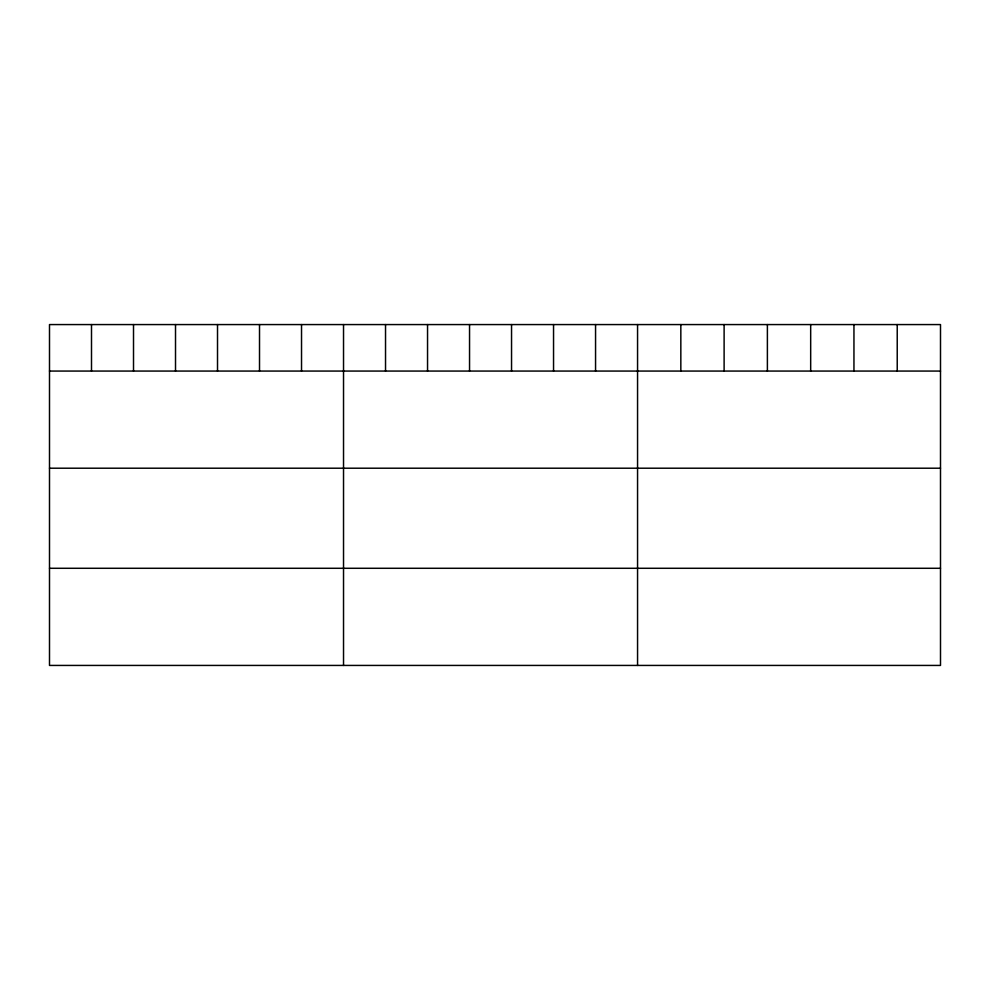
<?xml version="1.0" encoding="UTF-8"?>
<svg xmlns="http://www.w3.org/2000/svg" width="990" height="990" viewBox="0 0 990 990"><rect width="100%" height="100%" fill="white"/><g stroke="black" fill="none" stroke-linecap="round" stroke-linejoin="round"><path stroke-width="1.49" d="M940.5 371.064L940.5 665.429L49.5 665.429L49.5 324.571L940.5 324.571L940.5 371.064L49.5 371.064M49.5 468.208L940.5 468.208M49.5 568.285L940.5 568.285M897.225 324.571L897.225 371.064M853.949 324.571L853.949 371.064M810.674 324.571L810.674 371.064M767.386 324.571L767.386 371.064M724.111 324.571L724.111 371.064M680.835 324.571L680.835 371.064M637.56 324.571L637.56 665.429M595.559 324.571L595.559 371.064M553.546 324.571L553.546 371.064M511.545 324.571L511.545 371.064M469.545 324.571L469.545 371.064M427.544 324.571L427.544 371.064M385.531 324.571L385.531 371.064M343.53 324.571L343.53 665.429M301.529 324.571L301.529 371.064M259.516 324.571L259.516 371.064M217.515 324.571L217.515 371.064M175.515 324.571L175.515 371.064M133.514 324.571L133.514 371.064M91.501 324.571L91.501 371.064"/></g></svg>
